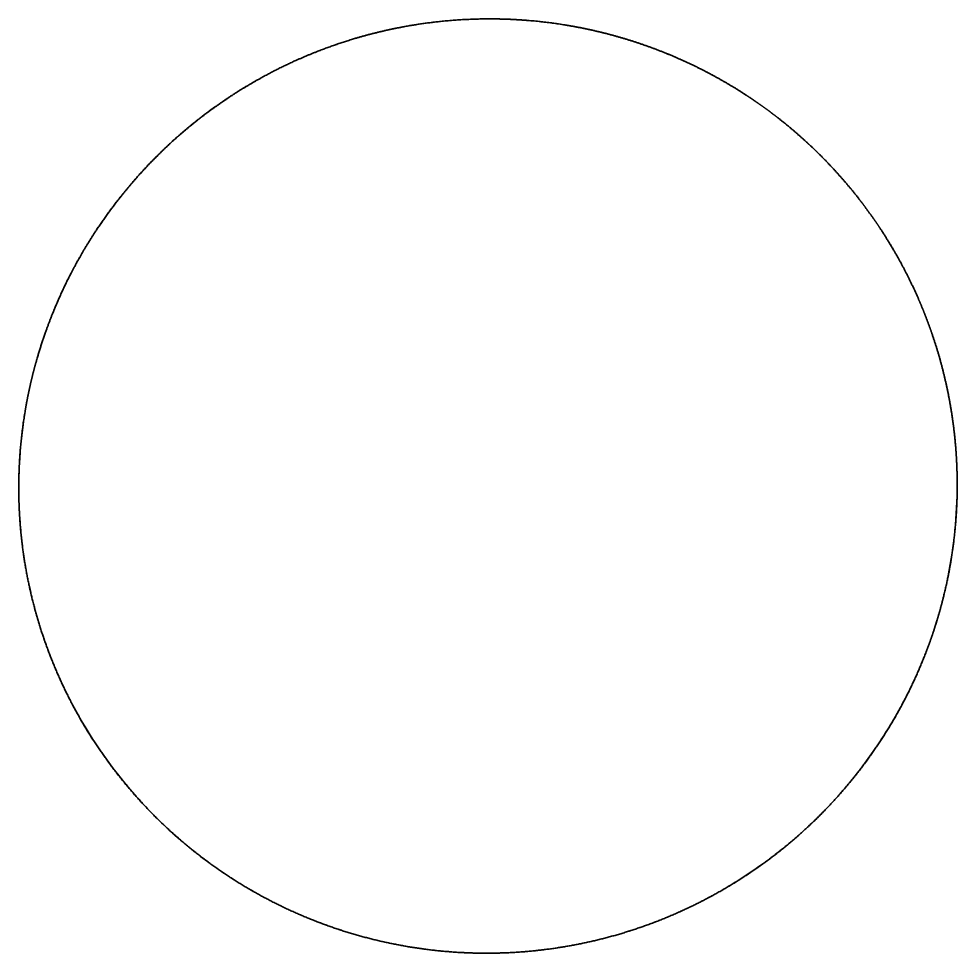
# Model space of a CAD drawing. Header units: millimetres. Extents: x 0 to 2809, y -1128 to 717.
# Drawn here: x 1041.59 to 1078.59, y -671.09 to -634.26 of the extents above; entities that cross this region are included whole.
import ezdxf

# ---------------------------------------------------------------- set-up
doc = ezdxf.new("R2010")
doc.units = ezdxf.units.MM
doc.layers.add('Blocks', color=7, linetype='Continuous')
doc.layers.add('Blocks$Inner', color=7, linetype='Continuous', lineweight=25, true_color=0x007f00)
doc.layers.add('Blocks$Outline', color=7, linetype='Continuous', lineweight=35, true_color=0xff3f3f)

# ---------------------------------------------------------------- blocks, each defined once
blk = doc.blocks.new('Balcony Lounge Bench w Arm Top')
at = {"layer": 'Blocks$Inner'}
blk.add_rational_spline([(211.509, 1095.655), (210.908, 1095.655), (210.306, 1095.626), (209.703, 1095.567), (209.401, 1095.537), (209.098, 1095.5), (208.798, 1095.455), (208.499, 1095.41), (208.201, 1095.358), (207.905, 1095.299), (207.314, 1095.181), (206.732, 1095.035), (206.158, 1094.86), (205.584, 1094.685), (205.019, 1094.482), (204.462, 1094.251), (204.184, 1094.135), (203.908, 1094.012), (203.634, 1093.882), (203.36, 1093.752), (203.088, 1093.614), (202.821, 1093.471), (201.754, 1092.898), (200.758, 1092.227), (199.831, 1091.462), (199.368, 1091.079), (198.921, 1090.673), (198.493, 1090.242), (198.279, 1090.026), (198.07, 1089.805), (197.867, 1089.58), (197.665, 1089.355), (197.468, 1089.125), (197.278, 1088.892), (196.517, 1087.957), (195.853, 1086.956), (195.287, 1085.887), (195.003, 1085.353), (194.744, 1084.798), (194.514, 1084.237), (194.284, 1083.676), (194.084, 1083.108), (193.911, 1082.531), (193.566, 1081.378), (193.333, 1080.194), (193.217, 1078.978)], [1.00000001761, 1.00000001761, 1.00000001761, 1.00000001761, 1.00000001762, 1.00000001762, 1.00000001762, 1.00000001762, 1.00000001762, 1.00000001762, 1.00000001763, 1.00000001763, 1.00000001764, 1.00000001765, 1.00000001765, 1.00000001766, 1.00000001767, 1.00000001767, 1.00000001768, 1.00000001768, 1.00000001769, 1.00000001769, 1.00000001771, 1.00000001773, 1.00000001776, 1.00000001777, 1.00000001779, 1.0000000178, 1.00000001781, 1.00000001782, 1.00000001783, 1.00000001783, 1.00000001784, 1.00000001785, 1.00000001788, 1.00000001792, 1.00000001795, 1.00000001797, 1.00000001799, 1.00000001801, 1.00000001802, 1.00000001804, 1.00000001806, 1.00000001204, 1.00000000602, 1], degree=3, knots=[331.379611, 331.379611, 331.379611, 331.379611, 334.027958, 334.027958, 334.027958, 335.362959, 335.362959, 335.362959, 336.691316, 336.691316, 336.691316, 339.333424, 339.333424, 339.333424, 341.976295, 341.976295, 341.976295, 343.305619, 343.305619, 343.305619, 344.640595, 344.640595, 344.640595, 349.93673, 349.93673, 349.93673, 352.591683, 352.591683, 352.591683, 353.926383, 353.926383, 353.926383, 355.253125, 355.253125, 355.253125, 360.546395, 360.546395, 360.546395, 363.213179, 363.213179, 363.213179, 365.861063, 365.861063, 365.861063, 371.167439, 371.167439, 371.167439, 371.167439], dxfattribs=at)
for points, knots in [([(229.877, 1075.311), (229.936, 1075.918), (229.964, 1076.526), (229.963, 1077.136), (229.962, 1077.745), (229.93, 1078.353), (229.869, 1078.959), (229.748, 1080.166), (229.51, 1081.35), (229.157, 1082.511), (228.98, 1083.093), (228.772, 1083.672), (228.539, 1084.233), (228.307, 1084.793), (228.048, 1085.34), (227.762, 1085.874), (227.477, 1086.407), (227.167, 1086.925), (226.831, 1087.427), (226.494, 1087.933), (226.131, 1088.423), (225.746, 1088.893), (224.976, 1089.832), (224.123, 1090.686), (223.187, 1091.456), (222.72, 1091.841), (222.235, 1092.201), (221.734, 1092.537), (221.481, 1092.706), (221.224, 1092.87), (220.963, 1093.026), (220.703, 1093.183), (220.44, 1093.332), (220.173, 1093.475), (219.108, 1094.045), (218, 1094.506), (216.847, 1094.858), (216.558, 1094.946), (216.268, 1095.026), (215.975, 1095.1), (215.682, 1095.174), (215.385, 1095.241), (215.088, 1095.3), (214.497, 1095.418), (213.901, 1095.507), (213.302, 1095.566), (212.705, 1095.625), (212.108, 1095.655), (211.509, 1095.655)], [300.421777, 300.421777, 300.421777, 300.421777, 302.252574, 302.252574, 302.252574, 304.079715, 304.079715, 304.079715, 307.714894, 307.714894, 307.714894, 309.54612, 309.54612, 309.54612, 311.363417, 311.363417, 311.363417, 313.176684, 313.176684, 313.176684, 315.003321, 315.003321, 315.003321, 318.644129, 318.644129, 318.644129, 320.462041, 320.462041, 320.462041, 321.377967, 321.377967, 321.377967, 322.291171, 322.291171, 322.291171, 325.922444, 325.922444, 325.922444, 326.833124, 326.833124, 326.833124, 327.748971, 327.748971, 327.748971, 329.569059, 329.569059, 329.569059, 331.379611, 331.379611, 331.379611, 331.379611]), ([(193.134, 1077.28), (193.129, 1076.094), (193.238, 1074.922), (193.567, 1073.183), (193.705, 1072.604), (194.034, 1071.471), (194.224, 1070.916), (194.869, 1069.284), (195.401, 1068.239), (196.353, 1066.741), (196.694, 1066.257), (197.415, 1065.331), (197.795, 1064.887), (198.597, 1064.037), (199.018, 1063.63), (199.902, 1062.855), (200.367, 1062.485), (201.801, 1061.451), (202.81, 1060.861), (204.4, 1060.123), (204.943, 1059.901), (206.056, 1059.508), (206.622, 1059.338), (208.327, 1058.915), (209.48, 1058.743), (210.972, 1058.664), (211.297, 1058.655), (211.622, 1058.655)], [230.503191, 230.503191, 230.503191, 230.503191, 235.653635, 235.653635, 238.228858, 238.228858, 240.80408, 240.80408, 245.954524, 245.954524, 248.529746, 248.529746, 251.104968, 251.104968, 253.680191, 253.680191, 256.255413, 256.255413, 261.405857, 261.405857, 263.981079, 263.981079, 266.556301, 266.556301, 271.706746, 271.706746, 273.128013, 273.128013, 273.128013, 273.128013]), ([(211.622, 1058.655), (211.918, 1058.655), (212.216, 1058.662), (212.512, 1058.677), (212.812, 1058.691), (213.113, 1058.713), (213.412, 1058.743), (214.608, 1058.86), (215.781, 1059.093), (216.93, 1059.442), (217.219, 1059.53), (217.505, 1059.625), (217.789, 1059.726), (218.074, 1059.828), (218.357, 1059.938), (218.636, 1060.053), (219.19, 1060.284), (219.732, 1060.541), (220.262, 1060.825), (221.324, 1061.394), (222.32, 1062.062), (223.25, 1062.829), (223.716, 1063.212), (224.164, 1063.619), (224.59, 1064.048), (225.013, 1064.473), (225.415, 1064.918), (225.795, 1065.383), (226.176, 1065.85), (226.534, 1066.333), (226.867, 1066.835), (227.202, 1067.338), (227.516, 1067.864), (227.799, 1068.398), (228.366, 1069.465), (228.824, 1070.578), (229.173, 1071.736), (229.349, 1072.317), (229.495, 1072.908), (229.613, 1073.504), (229.731, 1074.101), (229.819, 1074.704), (229.877, 1075.311)], [273.128013, 273.128013, 273.128013, 273.128013, 274.025226, 274.025226, 274.025226, 274.935736, 274.935736, 274.935736, 278.565337, 278.565337, 278.565337, 279.477911, 279.477911, 279.477911, 280.393282, 280.393282, 280.393282, 282.20999, 282.20999, 282.20999, 285.847769, 285.847769, 285.847769, 287.672993, 287.672993, 287.672993, 289.48487, 289.48487, 289.48487, 291.300838, 291.300838, 291.300838, 293.130899, 293.130899, 293.130899, 296.764426, 296.764426, 296.764426, 298.591128, 298.591128, 298.591128, 300.421777, 300.421777, 300.421777, 300.421777])]:
    blk.add_open_spline(points, degree=3, knots=knots, dxfattribs=at)
blk.add_open_spline([(193.217, 1078.978), (193.163, 1078.41), (193.135, 1077.844), (193.134, 1077.28)], degree=3, dxfattribs=at)
at = {"layer": 'Blocks$Outline'}
blk.add_rational_spline([(193.134, 1077.28), (193.135, 1077.844), (193.163, 1078.41), (193.217, 1078.978), (193.333, 1080.194), (193.566, 1081.378), (193.911, 1082.531), (194.084, 1083.108), (194.284, 1083.676), (194.514, 1084.237), (194.744, 1084.798), (195.003, 1085.353), (195.287, 1085.887), (195.853, 1086.956), (196.517, 1087.957), (197.278, 1088.892), (197.468, 1089.125), (197.665, 1089.355), (197.867, 1089.58), (198.07, 1089.805), (198.279, 1090.026), (198.493, 1090.242), (198.921, 1090.673), (199.368, 1091.079), (199.831, 1091.462), (200.758, 1092.227), (201.754, 1092.898), (202.821, 1093.471), (203.088, 1093.614), (203.36, 1093.752), (203.634, 1093.882), (203.908, 1094.012), (204.184, 1094.135), (204.462, 1094.251), (205.019, 1094.482), (205.584, 1094.685), (206.158, 1094.86), (206.732, 1095.035), (207.314, 1095.181), (207.905, 1095.299), (208.201, 1095.358), (208.499, 1095.41), (208.798, 1095.455), (209.098, 1095.5), (209.401, 1095.537), (209.703, 1095.567), (210.306, 1095.626), (210.908, 1095.655), (211.509, 1095.655), (212.108, 1095.655), (212.705, 1095.625), (213.302, 1095.566), (213.901, 1095.507), (214.497, 1095.418), (215.088, 1095.3), (215.385, 1095.241), (215.682, 1095.174), (215.975, 1095.1), (216.268, 1095.026), (216.558, 1094.946), (216.847, 1094.858), (218, 1094.506), (219.108, 1094.045), (220.173, 1093.475), (220.44, 1093.332), (220.703, 1093.183), (220.963, 1093.026), (221.224, 1092.87), (221.481, 1092.706), (221.734, 1092.537), (222.235, 1092.201), (222.72, 1091.841), (223.187, 1091.456), (224.123, 1090.686), (224.976, 1089.832), (225.746, 1088.893), (226.131, 1088.423), (226.494, 1087.933), (226.831, 1087.427), (227.167, 1086.925), (227.477, 1086.407), (227.762, 1085.874), (228.048, 1085.34), (228.307, 1084.793), (228.539, 1084.233), (228.772, 1083.672), (228.98, 1083.093), (229.157, 1082.511), (229.51, 1081.35), (229.748, 1080.166), (229.869, 1078.959), (229.93, 1078.353), (229.962, 1077.745), (229.963, 1077.136), (229.964, 1076.526), (229.936, 1075.918), (229.877, 1075.311), (229.819, 1074.704), (229.731, 1074.101), (229.613, 1073.504), (229.495, 1072.908), (229.349, 1072.317), (229.173, 1071.736), (228.824, 1070.578), (228.366, 1069.465), (227.799, 1068.398), (227.516, 1067.864), (227.202, 1067.338), (226.867, 1066.835), (226.534, 1066.333), (226.176, 1065.85), (225.795, 1065.383), (225.415, 1064.918), (225.013, 1064.473), (224.59, 1064.048), (224.164, 1063.619), (223.716, 1063.212), (223.25, 1062.829), (222.32, 1062.062), (221.324, 1061.394), (220.262, 1060.825), (219.732, 1060.541), (219.19, 1060.284), (218.636, 1060.053), (218.357, 1059.938), (218.074, 1059.828), (217.789, 1059.726), (217.505, 1059.625), (217.219, 1059.53), (216.93, 1059.442), (215.781, 1059.093), (214.608, 1058.86), (213.412, 1058.743), (213.113, 1058.713), (212.812, 1058.691), (212.512, 1058.677), (212.216, 1058.662), (211.918, 1058.655), (211.622, 1058.655), (211.297, 1058.655), (210.972, 1058.664), (209.48, 1058.743), (208.327, 1058.915), (206.622, 1059.338), (206.056, 1059.508), (204.943, 1059.901), (204.4, 1060.123), (202.81, 1060.861), (201.801, 1061.451), (200.367, 1062.485), (199.902, 1062.855), (199.018, 1063.63), (198.597, 1064.037), (197.795, 1064.887), (197.415, 1065.331), (196.694, 1066.257), (196.353, 1066.741), (195.401, 1068.239), (194.869, 1069.284), (194.224, 1070.916), (194.034, 1071.471), (193.705, 1072.604), (193.567, 1073.183), (193.238, 1074.922), (193.129, 1076.094), (193.134, 1077.28)], [1, 1, 1, 1, 1.00000000602, 1.00000001204, 1.00000001806, 1.00000001804, 1.00000001802, 1.00000001801, 1.00000001799, 1.00000001797, 1.00000001795, 1.00000001792, 1.00000001788, 1.00000001785, 1.00000001784, 1.00000001783, 1.00000001783, 1.00000001782, 1.00000001781, 1.0000000178, 1.00000001779, 1.00000001777, 1.00000001776, 1.00000001773, 1.00000001771, 1.00000001769, 1.00000001769, 1.00000001768, 1.00000001768, 1.00000001767, 1.00000001767, 1.00000001766, 1.00000001765, 1.00000001765, 1.00000001764, 1.00000001763, 1.00000001763, 1.00000001762, 1.00000001762, 1.00000001762, 1.00000001762, 1.00000001762, 1.00000001762, 1.00000001761, 1.00000001761, 1.00000001761, 1.00000001761, 1.00000001761, 1.00000001761, 1.00000001761, 1.00000001761, 1.00000001761, 1.00000001761, 1.00000001761, 1.00000001761, 1.00000001761, 1.00000001761, 1.00000001761, 1.00000001761, 1.00000001761, 1.00000001761, 1.00000001761, 1.00000001761, 1.00000001761, 1.00000001761, 1.00000001761, 1.00000001761, 1.00000001761, 1.00000001761, 1.00000001761, 1.00000001761, 1.00000001761, 1.00000001761, 1.00000001761, 1.00000001761, 1.00000001761, 1.00000001761, 1.00000001761, 1.00000001761, 1.00000001761, 1.00000001761, 1.00000001761, 1.00000001761, 1.00000001761, 1.00000001761, 1.00000001761, 1.00000001761, 1.00000001761, 1.00000001761, 1.00000001761, 1.00000001761, 1.00000001761, 1.00000001761, 1.00000001761, 1.00000001761, 1.00000001761, 1.00000001761, 1.00000001761, 1.00000001761, 1.00000001761, 1.00000001761, 1.00000001761, 1.00000001761, 1.00000001761, 1.00000001761, 1.00000001761, 1.00000001761, 1.00000001761, 1.00000001761, 1.00000001761, 1.00000001761, 1.00000001761, 1.00000001761, 1.00000001761, 1.00000001761, 1.00000001761, 1.00000001761, 1.00000001761, 1.00000001761, 1.00000001761, 1.00000001761, 1.00000001761, 1.00000001761, 1.00000001761, 1.00000001761, 1.00000001761, 1.00000001761, 1.00000001761, 1.00000001761, 1.00000001761, 1.00000001761, 1.00000001761, 1.00000001761, 1.00000001761, 1.00000001761, 1.00000001761, 1.00000001761, 1.00000001761, 1.00000001761, 1.00000001761, 1.00000001761, 1.00000001761, 1.00000001761, 1.00000001761, 1.00000001761, 1.00000001761, 1.00000001761, 1.00000001761, 1.00000001761, 1.00000001761, 1.00000001761, 1.00000001761, 1.00000001761, 1.00000001761, 1.00000001761, 1.00000001761, 1.00000001761, 1.00000001761, 1.00000001761, 1.00000001761, 1.00000001761, 1.00000001761, 1.00000001761, 1.00000001761], degree=3, knots=[-373.644849, -373.644849, -373.644849, -373.644849, -371.167439, -371.167439, -371.167439, -365.861063, -365.861063, -365.861063, -363.213179, -363.213179, -363.213179, -360.546395, -360.546395, -360.546395, -355.253125, -355.253125, -355.253125, -353.926383, -353.926383, -353.926383, -352.591683, -352.591683, -352.591683, -349.93673, -349.93673, -349.93673, -344.640595, -344.640595, -344.640595, -343.305619, -343.305619, -343.305619, -341.976295, -341.976295, -341.976295, -339.333424, -339.333424, -339.333424, -336.691316, -336.691316, -336.691316, -335.362959, -335.362959, -335.362959, -334.027958, -334.027958, -334.027958, -331.379611, -331.379611, -331.379611, -329.569059, -329.569059, -329.569059, -327.748971, -327.748971, -327.748971, -326.833124, -326.833124, -326.833124, -325.922444, -325.922444, -325.922444, -322.291171, -322.291171, -322.291171, -321.377967, -321.377967, -321.377967, -320.462041, -320.462041, -320.462041, -318.644129, -318.644129, -318.644129, -315.003321, -315.003321, -315.003321, -313.176684, -313.176684, -313.176684, -311.363417, -311.363417, -311.363417, -309.54612, -309.54612, -309.54612, -307.714894, -307.714894, -307.714894, -304.079715, -304.079715, -304.079715, -302.252574, -302.252574, -302.252574, -300.421777, -300.421777, -300.421777, -298.591128, -298.591128, -298.591128, -296.764426, -296.764426, -296.764426, -293.130899, -293.130899, -293.130899, -291.300838, -291.300838, -291.300838, -289.48487, -289.48487, -289.48487, -287.672993, -287.672993, -287.672993, -285.847769, -285.847769, -285.847769, -282.20999, -282.20999, -282.20999, -280.393282, -280.393282, -280.393282, -279.477911, -279.477911, -279.477911, -278.565337, -278.565337, -278.565337, -274.935736, -274.935736, -274.935736, -274.025226, -274.025226, -274.025226, -273.128013, -273.128013, -273.128013, -271.706746, -271.706746, -266.556301, -266.556301, -263.981079, -263.981079, -261.405857, -261.405857, -256.255413, -256.255413, -253.680191, -253.680191, -251.104968, -251.104968, -248.529746, -248.529746, -245.954524, -245.954524, -240.80408, -240.80408, -238.228858, -238.228858, -235.653635, -235.653635, -230.503191, -230.503191, -230.503191, -230.503191], dxfattribs=at)

msp = doc.modelspace()

# ---------------------------------------------------------------- block references
at = {"layer": 'Blocks', "rotation": 270.0000000000016}
msp.add_blockref('Balcony Lounge Bench w Arm Top', (-17.069, -441.128), dxfattribs=at)

doc.saveas('drawing.dxf')
